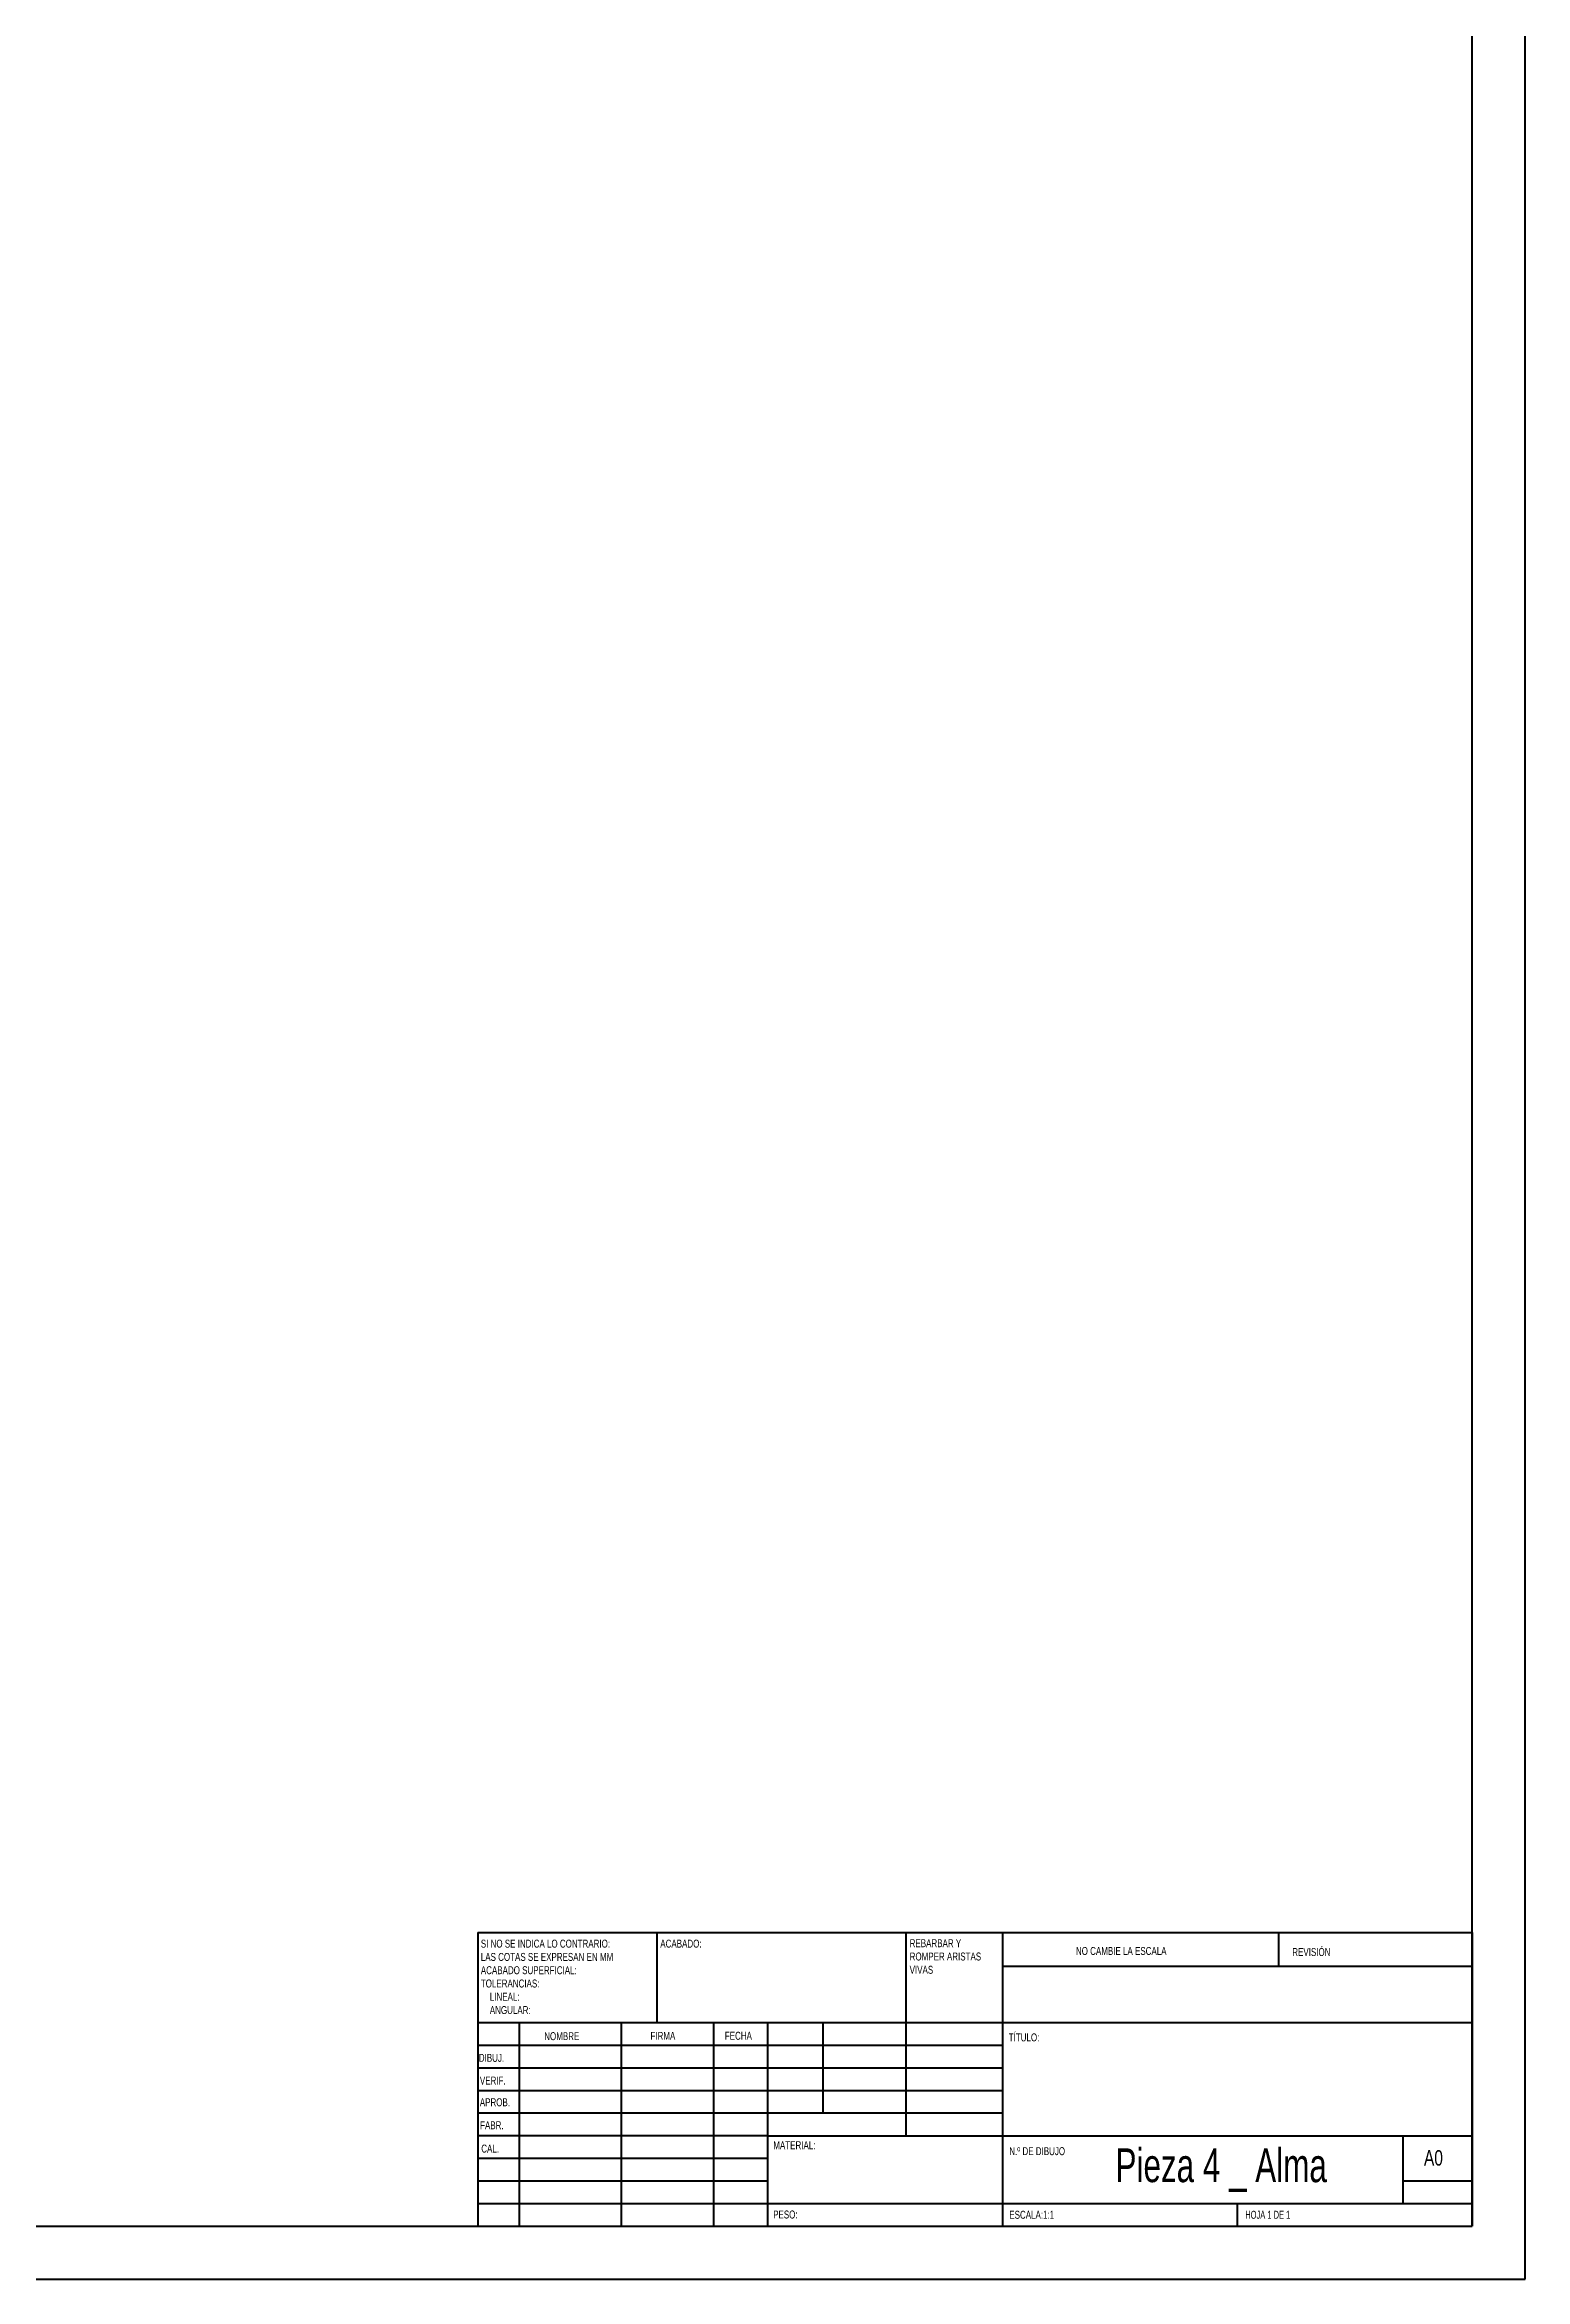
# Model space of a CAD drawing. Header units: millimetres. Extents: x 0 to 1189, y 0 to 841.
# Drawn here: x 910.4 to 1189.1, y 0.2 to 420.7 of the extents above; entities that cross this region are included whole.
import ezdxf

# ---------------------------------------------------------------- set-up
doc = ezdxf.new("R2010")
doc.units = ezdxf.units.MM
doc.styles.add('SLDTEXTSTYLE0', font='TXT', dxfattribs={"width": 0.696429})
doc.styles.add('SLDTEXTSTYLE1', font='TXT', dxfattribs={"width": 0.75})
doc.styles.add('SLDTEXTSTYLE2', font='TXT', dxfattribs={"width": 0.681818})

# ---------------------------------------------------------------- blocks, each defined once
blk = doc.blocks.new('SW_NOTE_0')
at = {"color": 0, "linetype": 'Continuous', "lineweight": 0, "char_height": 1.5, "attachment_point": 1, "style": 'SLDTEXTSTYLE1'}
for s, insert in [('REBARBAR Y', (0, 1.93)), ('VIVAS', (0, -3.07)), ('ROMPER ARISTAS', (0, -0.57))]:
    blk.add_mtext(s, dxfattribs=dict(at, insert=insert))
blk = doc.blocks.new('SW_NOTE_1')
at = {"color": 0, "linetype": 'Continuous', "lineweight": 0, "char_height": 1.5, "attachment_point": 1, "style": 'SLDTEXTSTYLE1'}
for s, insert in [('SI NO SE INDICA LO CONTRARIO:', (0, 1.93)), ('ACABADO SUPERFICIAL:', (0, -3.07)), ('LAS COTAS SE EXPRESAN EN MM', (0, -0.57)), ('TOLERANCIAS:', (0, -5.57)), ('LINEAL:', (1.69, -8.07)), ('ANGULAR:', (1.69, -10.57))]:
    blk.add_mtext(s, dxfattribs=dict(at, insert=insert))

msp = doc.modelspace()

# ---------------------------------------------------------------- linework, layer by layer
at = {"color": 7, "linetype": 'Continuous', "lineweight": 40}
for p, q in [((1189.08, 0.21), (1189.08, 841.21)), ((1179.08, 10.21), (1179.08, 831.21)), ((991.88, 65.46), (1179.08, 65.46)), ((991.88, 65.46), (991.88, 10.21)), ((1025.68, 48.46), (1025.68, 65.46)), ((1072.48, 65.46), (1072.48, 27.21)), ((1090.68, 65.46), (1090.68, 10.21)), ((1142.68, 59.09), (1142.68, 65.46)), ((1179.08, 65.46), (1179.08, 10.21)), ((1179.08, 59.09), (1090.68, 59.09)), ((1179.08, 48.46), (991.88, 48.46)), ((999.68, 48.46), (999.68, 10.21)), ((1018.87, 48.46), (1018.87, 10.21)), ((1036.28, 48.46), (1036.28, 10.21)), ((1046.48, 10.21), (1046.48, 48.46)), ((1056.88, 31.46), (1056.88, 48.46)), ((1090.68, 44.21), (991.88, 44.21)), ((1090.68, 39.96), (991.88, 39.96)), ((1090.68, 35.71), (991.88, 35.71)), ((1090.68, 31.46), (991.88, 31.46)), ((1046.48, 27.21), (991.88, 27.21)), ((1046.48, 27.21), (1179.08, 27.21)), ((1166.08, 14.46), (1166.08, 27.21)), ((1046.48, 22.96), (991.88, 22.96)), ((1046.48, 18.71), (991.88, 18.71)), ((1179.08, 18.71), (1166.08, 18.71)), ((991.88, 14.46), (1179.08, 14.46)), ((1134.88, 10.21), (1134.88, 14.46)), ((25.08, 10.21), (1179.08, 10.21)), ((0.08, 0.21), (1189.08, 0.21))]:
    msp.add_line(p, q, dxfattribs=at)

# ---------------------------------------------------------------- block references
at = {"color": 7, "linetype": 'Continuous', "lineweight": 0}
for name, p in [('SW_NOTE_1', (992.47, 62.2)), ('SW_NOTE_0', (1073.19, 62.28))]:
    msp.add_blockref(name, p, dxfattribs=at)

# ---------------------------------------------------------------- texts
for s, insert, char_height, attachment_point, style in [('ACABADO:', (1026.25, 64.13), 1.5, 1, 'SLDTEXTSTYLE1'), ('NO CAMBIE LA ESCALA', (1104.49, 62.75), 1.5, 1, 'SLDTEXTSTYLE1'), ('REVISIÓN', (1145.21, 62.55), 1.5, 1, 'SLDTEXTSTYLE1'), ('NOMBRE', (1004.4, 46.72), 1.5, 1, 'SLDTEXTSTYLE1'), ('FIRMA', (1024.4, 46.78), 1.5, 1, 'SLDTEXTSTYLE1'), ('FECHA', (1038.4, 46.79), 1.5, 1, 'SLDTEXTSTYLE1'), ('TÍTULO:', (1091.84, 46.49), 1.5, 1, 'SLDTEXTSTYLE1'), ('DIBUJ.', (992.09, 42.64), 1.5, 1, 'SLDTEXTSTYLE1'), ('VERIF.', (992.29, 38.37), 1.5, 1, 'SLDTEXTSTYLE1'), ('APROB.', (992.28, 34.28), 1.5, 1, 'SLDTEXTSTYLE1'), ('FABR.', (992.33, 29.95), 1.5, 1, 'SLDTEXTSTYLE1'), ('CAL.', (992.55, 25.56), 1.5, 1, 'SLDTEXTSTYLE1'), ('MATERIAL:', (1047.52, 26.2), 1.5, 1, 'SLDTEXTSTYLE1'), ('N.º DE DIBUJO', (1091.95, 25.08), 1.5, 1, 'SLDTEXTSTYLE1'), ('Pieza 4 _ Alma', (1131.83, 24.85), 6.35, 2, 'SLDTEXTSTYLE0'), ('A0', (1170, 24.52), 2.91, 1, 'SLDTEXTSTYLE1'), ('PESO:', (1047.5, 13.16), 1.499, 1, 'SLDTEXTSTYLE1'), ('ESCALA:1:1', (1091.95, 13.11), 1.5, 1, 'SLDTEXTSTYLE1'), ('HOJA 1 DE 1', (1136.36, 13.11), 1.5, 1, 'SLDTEXTSTYLE2')]:
    msp.add_mtext(s, dxfattribs=dict(at, insert=insert, char_height=char_height, attachment_point=attachment_point, style=style))

doc.saveas('drawing.dxf')
